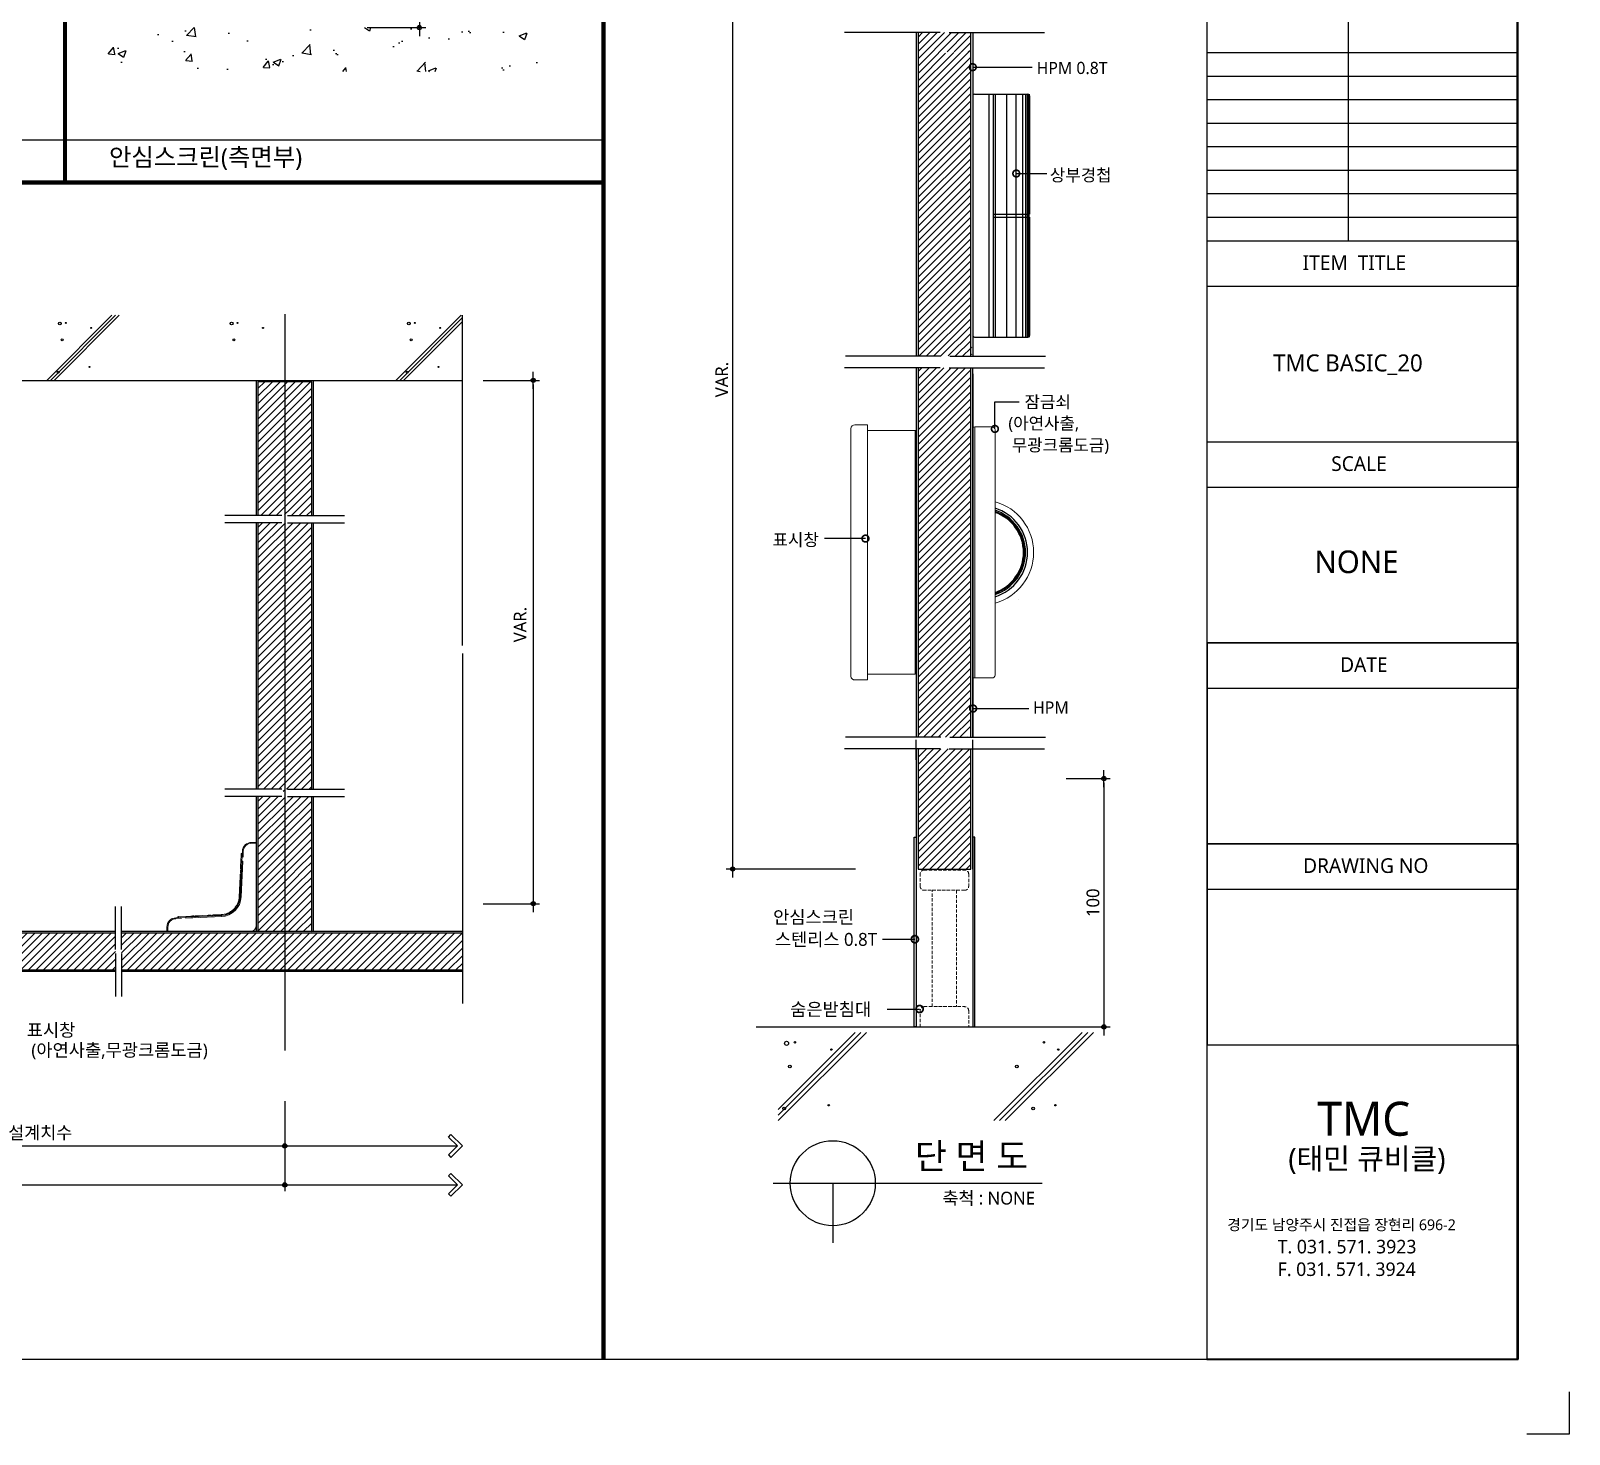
# Model space of a CAD drawing. Extents: x -256 to 8104, y -176 to 5714.
# Drawn here: x 4485 to 8104, y -176 to 3126 of the extents above; entities that cross this region are included whole.
import ezdxf
from ezdxf.enums import TextEntityAlignment as Align

# ---------------------------------------------------------------- set-up
doc = ezdxf.new("R2010")
doc.units = 0
doc.header["$LTSCALE"] = 30
doc.linetypes.add('CEN', pattern=[62, 60, -1, 0, -1])
doc.linetypes.add('HIDDEN', pattern=[0.375, 0.25, -0.125])
doc.layers.get('0').update_dxf_attribs({"linetype": 'CONTINUOUS'})
doc.layers.get('DEFPOINTS').update_dxf_attribs({"linetype": 'CONTINUOUS'})
for name, color, linetype in [('C', 2, 'CONTINUOUS'), ('curior-0Line', 252, 'CONTINUOUS'), ('DIM', 7, 'CONTINUOUS'), ('HAT', 8, 'CONTINUOUS'), ('HID', 9, 'HIDDEN'), ('TIT', 3, 'CONTINUOUS'), ('경첩', 4, 'CONTINUOUS'), ('문자', 3, 'CONTINUOUS'), ('부자재', 4, 'CONTINUOUS'), ('잠금쇠(회전형)', 4, 'CONTINUOUS'), ('중심선', 1, 'CEN'), ('치수', 1, 'CONTINUOUS'), ('판넬', 2, 'CONTINUOUS'), ('해치', 8, 'CONTINUOUS')]:
    doc.layers.add(name, color=color, linetype=linetype)
doc.styles.add('돋움', font='malgun.ttf')
doc.dimstyles.new('10', dxfattribs={"dimscale": 10, "dimtxt": 3, "dimasz": 1, "dimexe": 1.5, "dimexo": 2, "dimgap": 1, "dimtad": 1, "dimdec": 0, "dimlunit": 6, "dimtxsty": '돋움', "dimblk": 'DIMDOT', "dimcen": -1, "dimdle": 1.5, "dimclrt": 3, "dimazin": 3, "dimtfac": 1, "dimtdec": 0, "dimtix": 1, "dimtmove": 2, "dimatfit": 3, "dimldrblk": 'DIMDOT', "dimarcsym": 0})
pattern_1 = [(45, (190955.914, 177.946), (-8.55643, 8.55643), [])]
pattern_2 = [(45, (190148.375, 66.368), (-8.980256, 8.980256), [])]

# ---------------------------------------------------------------- blocks, each defined once
blk = doc.blocks.new('DIMDOT')
at = {"linetype": 'Continuous'}
blk.add_line((-2, 0), (2, 0), dxfattribs=at)
for radius in [0.5, 0.25]:
    blk.add_circle((0, 0), radius, dxfattribs=at)
blk = doc.blocks.new('*D547')
at = {"layer": 'DEFPOINTS', "color": 0}
for p in [(204918.1, 3671), (204609.4, 1367.7), (204918.1, 1367.7)]:
    blk.add_point(p, dxfattribs=at)
at = {"layer": 'DIM', "color": 0, "lineweight": -2, "ltscale": 10}
for p, q in [((204898.1, 3671), (204594.4, 3671)), ((204609.4, 3661), (204609.4, 1377.7)), ((204898.1, 1367.7), (204594.4, 1367.7))]:
    blk.add_line(p, q, dxfattribs=at)
at = {"layer": 'DIM', "color": 0, "lineweight": -2, "xscale": 10, "yscale": 10, "zscale": 10}
for p, rotation in [((204609.4, 3671), 90), ((204609.4, 1367.7), 270)]:
    blk.add_blockref('DIMDOT', p, dxfattribs=dict(at, rotation=rotation))
at = {"layer": 'DIM', "color": 3, "insert": (204584.1, 2519.4), "char_height": 30, "attachment_point": 5, "rotation": 90, "style": '돋움'}
blk.add_mtext('VAR.', dxfattribs=at)
blk = doc.blocks.new('A$C13EB2441')
for p, q in [((0.84, 7.37), (0.84, 14.11)), ((0.84, 6.74), (0.84, 0))]:
    blk.add_line(p, q)
blk = doc.blocks.new('_DOTSMALL')
at = {"color": 0, "linetype": 'ByBlock', "const_width": 0.5}
blk.add_lwpolyline([(-0.0625, 0, 1), (0.0625, 0, 1)], format="xyb", close=True, dxfattribs=at)
blk = doc.blocks.new('A$C63EC304E')
at = {"layer": '치수', "color": 1, "xscale": 2.5, "yscale": 2.5, "zscale": 2.5, "rotation": 234.3098741996962}
blk.add_blockref('_DOTSMALL', (0.31, 0.31), dxfattribs=at)
blk = doc.blocks.new('A$C2BC9653E')
at = {"layer": '치수', "xscale": 0.3333333333333333, "yscale": 0.3333333333333333, "zscale": 0.3333333333333333}
blk.add_blockref('A$C63EC304E', (0, 0), dxfattribs=at)
blk = doc.blocks.new('A$C7FC71301')
at = {"layer": '치수', "rotation": 180}
blk.add_blockref('A$C2BC9653E', (0.208, 0.208), dxfattribs=at)
blk = doc.blocks.new('A$C4A20372B')
at = {"layer": '치수'}
blk.add_blockref('A$C7FC71301', (0, 0), dxfattribs=at)
blk = doc.blocks.new('A$C566469F5')
at = {"layer": '치수'}
blk.add_blockref('A$C4A20372B', (0, 0), dxfattribs=at)
blk = doc.blocks.new('A$C7E317CD4')
at = {"layer": '해치', "xscale": 2, "yscale": 2, "zscale": 2}
blk.add_blockref('A$C566469F5', (0, 0), dxfattribs=at)
blk = doc.blocks.new('A$C601D7F27')
at = {"layer": '치수'}
blk.add_blockref('A$C7E317CD4', (0, 0), dxfattribs=at)
blk = doc.blocks.new('A$C38802C08')
at = {"layer": '치수'}
blk.add_blockref('A$C601D7F27', (0, 0), dxfattribs=at)
blk = doc.blocks.new('*D548')
at = {"layer": 'DEFPOINTS', "color": 0}
for p in [(205373.8, 1580.5), (205382.9, 996.2), (205482.8, 996.2)]:
    blk.add_point(p, dxfattribs=at)
at = {"layer": 'DIM', "color": 0, "lineweight": -2, "ltscale": 10}
for p, q in [((205393.8, 1580.5), (205497.8, 1580.5)), ((205482.8, 1570.5), (205482.8, 1006.2)), ((205402.9, 996.2), (205497.8, 996.2))]:
    blk.add_line(p, q, dxfattribs=at)
at = {"layer": 'DIM', "color": 0, "lineweight": -2, "xscale": 10, "yscale": 10, "zscale": 10}
for p, rotation in [((205482.8, 1580.5), 90), ((205482.8, 996.2), 270)]:
    blk.add_blockref('DIMDOT', p, dxfattribs=dict(at, rotation=rotation))
at = {"layer": 'DIM', "color": 3, "insert": (205457.2, 1288.4), "char_height": 30, "attachment_point": 5, "rotation": 90, "style": '돋움'}
blk.add_mtext('100', dxfattribs=at)
blk = doc.blocks.new('*D551')
at = {"layer": 'DEFPOINTS', "color": 0}
for p in [(198801.8, 841.9), (203555.7, 841.9), (203555.7, 624.7)]:
    blk.add_point(p, dxfattribs=at)
at = {"layer": 'DIM', "color": 0, "lineweight": -2, "ltscale": 10}
for p, q in [((198801.8, 821.9), (198801.8, 609.7)), ((203555.7, 821.9), (203555.7, 609.7)), ((198811.8, 624.7), (203545.7, 624.7))]:
    blk.add_line(p, q, dxfattribs=at)
at = {"layer": 'DIM', "color": 0, "lineweight": -2, "xscale": 10, "yscale": 10, "zscale": 10, "rotation": 180}
blk.add_blockref('DIMDOT', (198801.8, 624.7), dxfattribs=at)
at = {"layer": 'DIM', "color": 0, "lineweight": -2, "xscale": 10, "yscale": 10, "zscale": 10}
blk.add_blockref('DIMDOT', (203555.7, 624.7), dxfattribs=at)
at = {"layer": 'DIM', "color": 3, "insert": (201178.7, 654.4), "char_height": 30, "attachment_point": 5, "style": '돋움'}
blk.add_mtext('설계치수', dxfattribs=at)
blk = doc.blocks.new('*D552')
at = {"layer": 'DEFPOINTS', "color": 0}
for p in [(202404.8, 841.9), (203555.7, 841.9), (203555.7, 716.2)]:
    blk.add_point(p, dxfattribs=at)
at = {"layer": 'DIM', "color": 0, "lineweight": -2, "ltscale": 10}
for p, q in [((202404.8, 821.9), (202404.8, 701.2)), ((203555.7, 821.9), (203555.7, 701.2)), ((202414.8, 716.2), (203545.7, 716.2))]:
    blk.add_line(p, q, dxfattribs=at)
at = {"layer": 'DIM', "color": 0, "lineweight": -2, "xscale": 10, "yscale": 10, "zscale": 10, "rotation": 180}
blk.add_blockref('DIMDOT', (202404.8, 716.2), dxfattribs=at)
at = {"layer": 'DIM', "color": 0, "lineweight": -2, "xscale": 10, "yscale": 10, "zscale": 10}
blk.add_blockref('DIMDOT', (203555.7, 716.2), dxfattribs=at)
at = {"layer": 'DIM', "color": 3, "insert": (202980.3, 745.8), "char_height": 30, "attachment_point": 5, "style": '돋움'}
blk.add_mtext('설계치수', dxfattribs=at)
blk = doc.blocks.new('*D554')
at = {"layer": 'DEFPOINTS', "color": 0}
for p in [(204002.5, 2517.5), (204002.5, 1286.2), (204140.3, 1286.2)]:
    blk.add_point(p, dxfattribs=at)
at = {"layer": 'DIM', "color": 0, "lineweight": -2, "ltscale": 10}
for p, q in [((204022.5, 2517.5), (204155.3, 2517.5)), ((204140.3, 2507.5), (204140.3, 1296.2)), ((204022.5, 1286.2), (204155.3, 1286.2))]:
    blk.add_line(p, q, dxfattribs=at)
at = {"layer": 'DIM', "color": 0, "lineweight": -2, "xscale": 10, "yscale": 10, "zscale": 10}
for p, rotation in [((204140.3, 2517.5), 90), ((204140.3, 1286.2), 270)]:
    blk.add_blockref('DIMDOT', p, dxfattribs=dict(at, rotation=rotation))
at = {"layer": 'DIM', "color": 3, "insert": (204109.6, 1942.8), "char_height": 30, "attachment_point": 5, "rotation": 90, "style": '돋움'}
blk.add_mtext('VAR.', dxfattribs=at)
blk = doc.blocks.new('A$C06B31977')
for p, q in [((1.26, 11.06), (1.26, 21.17)), ((1.26, 10.11), (1.26, 0))]:
    blk.add_line(p, q)
blk = doc.blocks.new('*D555')
at = {"layer": 'DEFPOINTS', "color": 0}
for p in [(203729.4, 3774.8), (203729.4, 3347.4), (203872.3, 3347.4)]:
    blk.add_point(p, dxfattribs=at)
at = {"layer": 'DIM', "color": 0, "lineweight": -2, "ltscale": 10}
for p, q in [((203749.4, 3774.8), (203887.3, 3774.8)), ((203872.3, 3764.8), (203872.3, 3357.4)), ((203749.4, 3347.4), (203887.3, 3347.4))]:
    blk.add_line(p, q, dxfattribs=at)
at = {"layer": 'DIM', "color": 0, "lineweight": -2, "xscale": 10, "yscale": 10, "zscale": 10}
for p, rotation in [((203872.3, 3774.8), 90), ((203872.3, 3347.4), 270)]:
    blk.add_blockref('DIMDOT', p, dxfattribs=dict(at, rotation=rotation))
at = {"layer": 'DIM', "color": 3, "insert": (203846.7, 3561.1), "char_height": 30, "attachment_point": 5, "rotation": 90, "style": '돋움'}
blk.add_mtext('100', dxfattribs=at)
blk = doc.blocks.new('BASIC_20', base_point=(198473.5, 213.7))
at = {"layer": 'HAT'}
h = blk.add_hatch(dxfattribs=at)
h.set_pattern_fill('ANSI31', color=256, scale=3.811219, style=0)
h.set_pattern_definition(pattern_1)
edge = h.paths.add_edge_path()
edge.add_line((205169.5, 3289.2), (205112.9, 3289.2))
edge.add_arc((205110.9, 3289.2), 1.99, -54.3099, 0, ccw=False)
edge.add_arc((205110.9, 3289.2), 1.99, 125.6901, 305.6901, ccw=False)
edge.add_arc((205110.9, 3289.2), 1.99, 0, 125.6901, ccw=False)
edge.add_line((205112.9, 3289.2), (205169.5, 3289.2))
edge.add_line((205169.5, 3289.2), (205169.5, 3335.7))
edge.add_line((205169.5, 3335.7), (205159.7, 3335.7))
edge.add_spline(control_points=[(205157, 3328.2), (205157.9, 3330.7), (205158.8, 3333.2), (205159.7, 3335.7)], knot_values=[0, 0, 0, 0, 0.152076, 0.152076, 0.152076, 0.152076], degree=3, periodic=0)
edge.add_line((205159.7, 3335.7), (205107.5, 3335.7))
edge.add_line((205107.5, 3335.7), (205107.5, 2574.8))
edge.add_line((205107.5, 2574.8), (205161.6, 2574.8))
edge.add_spline(control_points=[(205161.6, 2574.8), (205164.6, 2583.1), (205167.5, 2590.6), (205169.5, 2594.2)], knot_values=[0.152076, 0.152076, 0.152076, 0.152076, 0.673721, 0.673721, 0.673721, 0.673721], degree=3, periodic=0)
edge.add_spline(control_points=[(205171.8, 2574.8), (205172.3, 2584.4), (205173.3, 2598.9), (205170.5, 2596.1), (205169.5, 2594.2)], knot_values=[0.673721, 0.673721, 0.673721, 0.673721, 1.332503, 1.60798, 1.60798, 1.60798, 1.60798], degree=3, periodic=0)
edge.add_line((205169.5, 2594.2), (205169.5, 3289.2))
h.paths.add_polyline_path([(205107.5, 3335.7), (205045.6, 3335.7), (205045.6, 2574.8), (205107.5, 2574.8)])
h = blk.add_hatch(dxfattribs=at)
h.set_pattern_fill('ANSI31', color=256, scale=3.811219, style=0)
h.set_pattern_definition(pattern_1)
h.paths.add_polyline_path([(205107.5, 2112.2), (205045.6, 2112.2), (205045.6, 1678.2), (205107.5, 1678.2), (205107.5, 1782.5, -0.567825), (205107.5, 1785.9)])
h.paths.add_polyline_path([(205169.5, 2112.2), (205107.5, 2112.2), (205107.5, 1785.9, -0.582142), (205110.5, 1784.2), (205169.5, 1784.2)])
edge = h.paths.add_edge_path()
edge.add_line((205169.5, 1784.2), (205110.5, 1784.2))
edge.add_arc((205108.6, 1784.2), 1.99, -54.3099, 0, ccw=False)
edge.add_arc((205108.6, 1784.2), 1.99, 239.178, 305.6901, ccw=False)
edge.add_line((205107.5, 1782.5), (205107.5, 1678.2))
edge.add_line((205107.5, 1678.2), (205161.6, 1678.2))
edge.add_spline(control_points=[(205161.6, 1678.2), (205164.6, 1686.5), (205167.5, 1694), (205169.5, 1697.6)], knot_values=[0.152076, 0.152076, 0.152076, 0.152076, 0.673721, 0.673721, 0.673721, 0.673721], degree=3, periodic=0)
edge.add_line((205169.5, 1697.6), (205169.5, 1784.2))
h.paths.add_polyline_path([(205107.5, 2547.2), (205045.6, 2547.2), (205045.6, 2112.2), (205107.5, 2112.2)])
edge = h.paths.add_edge_path()
edge.add_line((205169.5, 2547.2), (205159.7, 2547.2))
edge.add_spline(control_points=[(205157, 2539.7), (205157.9, 2542.2), (205158.8, 2544.7), (205159.7, 2547.2)], knot_values=[0, 0, 0, 0, 0.152076, 0.152076, 0.152076, 0.152076], degree=3, periodic=0)
edge.add_line((205159.7, 2547.2), (205107.5, 2547.2))
edge.add_line((205107.5, 2547.2), (205107.5, 2112.2))
edge.add_line((205107.5, 2112.2), (205169.5, 2112.2))
edge.add_line((205169.5, 2112.2), (205169.5, 2547.2))
at = {"layer": 'HAT', "transparency": 33554687}
h = blk.add_hatch(dxfattribs=at)
h.set_pattern_fill('ANSI31', color=256, scale=3.811219, style=0)
h.set_pattern_definition(pattern_1)
h.paths.add_polyline_path([(205097.5, 1650.5), (205045.6, 1650.5), (205045.6, 1367.7), (205107.5, 1367.7), (205107.5, 1650.5)])
h.paths.add_polyline_path([(205169.5, 1650.5), (205118.6, 1650.5), (205107.5, 1650.5), (205107.5, 1367.7), (205169.5, 1367.7)])
at = {"layer": '해치'}
h = blk.add_hatch(dxfattribs=at)
h.set_pattern_fill('AR-CONC', color=256, style=0)
h.set_pattern_definition([(50, (201709.89, 1810.63), (182.185, -15.939), [19.05, -209.55]), (355, (201709.89, 1810.63), (-35.243, 191.057), [15.24, -167.64]), (100.451, (201725.07, 1809.3), (146.943, 175.117), [16.19, -178.09]), (46.184, (201709.9, 1861.43), (271.079, -42.042), [28.575, -314.325]), (96.636, (201732.48, 1857.92), (237.404, 247.426), [24.285, -267.135]), (351.184, (201709.9, 1861.43), (237.405, 247.425), [22.86, -251.46]), (21, (201735.29, 1848.73), (151.615, -102.2655), [19.05, -209.55]), (326, (201735.29, 1848.73), (61.802, 184.188), [15.24, -167.64]), (71.4514, (201747.92, 1840.2), (213.416, 81.923), [16.19, -178.09]), (37.5, (201709.89, 1810.63), (3.0886, 84.555), [0, -165.608, 0, -170.18, 0, -168.275]), (7.5, (201709.89, 1810.63), (66.8197, 100.1806), [0, -97.028, 0, -161.798, 0, -64.135]), (327.5, (201653.25, 1810.63), (135.5906, -5.7287), [0, -63.5, 0, -198.12, 0, -262.89]), (317.5, (201627.85, 1810.63), (148.129, 25.4265), [0, -82.55, 0, -131.572, 0, -186.69])])
h.paths.add_polyline_path([(204189.5, 3244.4), (204189.5, 3347.4), (203139.3, 3347.4), (203139.3, 3244.4)])
h = blk.add_hatch(dxfattribs=at)
h.set_pattern_fill('ANSI31', color=256, scale=4, style=0)
h.set_pattern_definition([(45, (-72754.705, -55930.244), (-8.9802561, 8.9802561), [])])
edge = h.paths.add_edge_path()
edge.add_line((203555.7, 2514.2), (203493.3, 2514.2))
edge.add_line((203493.3, 2514.2), (203492.4, 2513.3))
edge.add_line((203492.4, 2513.3), (203492.4, 2412.9))
edge.add_line((203492.4, 2412.9), (203535.2, 2412.9))
edge.add_line((203535.2, 2412.9), (203535.2, 2371.4))
edge.add_line((203535.2, 2371.4), (203492.4, 2371.4))
edge.add_line((203492.4, 2371.4), (203492.4, 2199.7))
edge.add_line((203492.4, 2199.7), (203548.9, 2199.7))
edge.add_spline(control_points=[(203548.9, 2199.7), (203551.7, 2207.3), (203557.7, 2222.7), (203553.9, 2191.7), (203555.4, 2189.3), (203555.7, 2189.2)], knot_values=[0.456227, 0.456227, 0.456227, 0.456227, 2.847595, 6.178025, 6.737145, 6.737145, 6.737145, 6.737145], degree=3, periodic=0)
edge.add_spline(control_points=[(203555.4, 2189.4), (203555.5, 2192.5), (203555.5, 2195.2), (203554.9, 2195.6), (203554.9, 2195.6)], knot_values=[0.891967, 0.891967, 0.891967, 0.891967, 1.280656, 1.337888, 1.337888, 1.337888, 1.337888], degree=3, periodic=0)
edge.add_line((203555.7, 2189.2), (203555.7, 2514.2))
edge = h.paths.add_edge_path()
edge.add_line((203619, 2514.2), (203555.7, 2514.2))
edge.add_line((203555.7, 2514.2), (203555.7, 2189.2))
edge.add_spline(control_points=[(203555.7, 2189.2), (203556.8, 2189), (203559.1, 2193.4), (203561.7, 2199.7)], knot_values=[6.737145, 6.737145, 6.737145, 6.737145, 8.913909, 8.913909, 8.913909, 8.913909], degree=3, periodic=0)
edge.add_spline(control_points=[(203561.7, 2199.7), (203563.8, 2204.5), (203566.1, 2210.4), (203568.4, 2216.4)], knot_values=[8.913909, 8.913909, 8.913909, 8.913909, 10.573873, 10.573873, 10.573873, 10.573873], degree=3, periodic=0)
edge.add_line((203561.7, 2199.7), (203619, 2199.7))
edge.add_line((203619, 2199.7), (203619, 2371.4))
edge.add_line((203619, 2371.4), (203576.2, 2371.4))
edge.add_line((203576.2, 2371.4), (203576.2, 2412.9))
edge.add_line((203576.2, 2412.9), (203619, 2412.9))
edge.add_line((203619, 2412.9), (203619, 2514.2))
h.paths.add_polyline_path([(203619, 2412.9), (203576.2, 2412.9), (203576.2, 2371.4), (203619, 2371.4)], flags=16)
h.paths.add_polyline_path([(203535.2, 2412.9), (203492.4, 2412.9), (203492.4, 2371.4), (203535.2, 2371.4)], flags=16)
h = blk.add_hatch(dxfattribs=at)
h.set_pattern_fill('ANSI31', color=256, scale=4, style=0)
h.set_pattern_definition([(45, (203555.699, 1869.205), (-8.98026, 8.98026), [])])
h.paths.add_polyline_path([(203619, 2182.5), (203492.4, 2182.5), (203492.4, 1555.9), (203619, 1555.9)])
at = {"layer": '해치', "transparency": 33554687}
h = blk.add_hatch(dxfattribs=at)
h.set_pattern_fill('ANSI31', color=256, scale=4)
h.set_pattern_definition(pattern_2)
edge = h.paths.add_edge_path()
edge.add_spline(control_points=[(203555.7, 1528.3), (203555.4, 1528.4), (203554.3, 1530.1), (203555.2, 1540), (203555.4, 1545.6)], knot_values=[1.337888, 1.337888, 1.337888, 1.337888, 1.524261, 2.245715, 2.245715, 2.245715, 2.245715], degree=3, periodic=0)
edge.add_spline(control_points=[(203555.7, 1545.4), (203555.4, 1545.5), (203553.9, 1547.9), (203557.7, 1578.9), (203551.7, 1563.5), (203548.9, 1555.9)], knot_values=[0.152076, 0.152076, 0.152076, 0.152076, 0.338449, 1.448592, 2.245715, 2.245715, 2.245715, 2.245715], degree=3, periodic=0)
edge.add_spline(control_points=[(203555.4, 1545.6), (203555.5, 1548.7), (203555.5, 1551.4), (203554.9, 1551.7), (203554.9, 1551.8)], knot_values=[0.891967, 0.891967, 0.891967, 0.891967, 1.280656, 1.337888, 1.337888, 1.337888, 1.337888], degree=3, periodic=0)
edge.add_spline(control_points=[(203554.9, 1551.8), (203553.9, 1551.9), (203551.5, 1545.8), (203548.9, 1538.7)], knot_values=[0.152076, 0.152076, 0.152076, 0.152076, 0.891967, 0.891967, 0.891967, 0.891967], degree=3, periodic=0)
edge.add_spline(control_points=[(203547.3, 1534.3), (203547.9, 1535.8), (203548.4, 1537.3), (203548.9, 1538.7)], knot_values=[0, 0, 0, 0, 0.152076, 0.152076, 0.152076, 0.152076], degree=3, periodic=0)
edge.add_line((203548.9, 1538.7), (203492.4, 1538.7))
edge.add_line((203492.4, 1538.7), (203492.4, 1366.3))
edge.add_line((203492.4, 1366.3), (203537.1, 1366.3))
edge.add_line((203537.1, 1366.3), (203537.1, 1324.8))
edge.add_line((203537.1, 1324.8), (203492.4, 1324.8))
edge.add_line((203492.4, 1324.8), (203492.4, 1220.5))
edge.add_line((203492.4, 1220.5), (203555.7, 1220.5))
edge.add_line((203555.7, 1220.5), (203555.7, 1528.2))
h.paths.add_polyline_path([(203619, 1366.3), (203574.3, 1366.3), (203574.3, 1324.8), (203619, 1324.8)])
h.paths.add_polyline_path([(203537.1, 1366.3), (203492.4, 1366.3), (203492.4, 1324.8), (203537.1, 1324.8)], flags=16)
h = blk.add_hatch(dxfattribs=at)
h.set_pattern_fill('ANSI31', color=256, scale=4)
h.set_pattern_definition(pattern_2)
h.paths.add_polyline_path([(203619, 1477.8), (203555.7, 1477.8), (203555.7, 1220.5), (203619, 1220.5), (203619, 1324.8), (203574.3, 1324.8), (203574.3, 1366.3), (203619, 1366.3)])
edge = h.paths.add_edge_path()
edge.add_line((203619, 1538.7), (203561.7, 1538.7))
edge.add_spline(control_points=[(203561.7, 1538.7), (203559.1, 1532.4), (203556.8, 1528.1), (203555.7, 1528.3)], knot_values=[2.245715, 2.245715, 2.245715, 2.245715, 2.971303, 2.971303, 2.971303, 2.971303], degree=3, periodic=0)
edge.add_line((203555.7, 1528.3), (203555.7, 1477.8))
edge.add_line((203555.7, 1477.8), (203619, 1477.8))
edge.add_line((203619, 1477.8), (203619, 1538.7))
h = blk.add_hatch(dxfattribs=at)
h.set_pattern_fill('ANSI31', color=256, scale=4, style=0)
h.set_pattern_definition(pattern_2)
h.paths.add_polyline_path([(203171.8, 1168.9), (203171.8, 1178.4), (203171.8, 1217.2), (203555.7, 1217.2), (203555.7, 1130.5), (203171.8, 1130.5)])
edge = h.paths.add_edge_path()
edge.add_line((203157.2, 1168.9), (203157.2, 1178.4))
edge.add_line((203157.2, 1178.4), (203157.2, 1217.2))
edge.add_line((203157.2, 1217.2), (202524.7, 1217.2))
edge.add_line((202524.7, 1217.2), (202524.7, 1175.9))
edge.add_arc((202524.7, 1173.8), 2.08, -35.6901, 90, ccw=False)
edge.add_arc((202524.7, 1173.8), 2.08, 270, 324.3099, ccw=False)
edge.add_line((202524.7, 1171.8), (202524.7, 1130.5))
edge.add_line((202524.7, 1130.5), (203157.2, 1130.5))
edge.add_line((203157.2, 1130.5), (203157.2, 1168.9))
h.paths.add_polyline_path([(202399.8, 1217.2), (202399.8, 1130.5), (202524.7, 1130.5), (202524.7, 1171.8, -0.610943), (202523, 1175.1, -0.241509), (202524.7, 1175.9), (202524.7, 1217.2)])
h.paths.add_polyline_path([(203973.4, 1217.2), (203555.7, 1217.2), (203555.7, 1130.5), (203973.4, 1130.5)])
at = {"color": 8}
blk.add_line((202920.2, 3083), (204305.4, 3083), dxfattribs=at)
for p, q in [((203973.4, 1893.9), (203973.4, 2670.7)), ((198801.8, 2517.5), (203973.4, 2517.5)), ((203549, 2199.7), (203414.3, 2199.7)), ((203561.7, 2199.7), (203696.5, 2199.7)), ((203973.4, 1874.9), (203973.4, 1051.6)), ((203549, 1555.9), (203414.3, 1555.9)), ((203561.7, 1555.9), (203696.5, 1555.9)), ((204664.6, 996.2), (205497.6, 996.2))]:
    blk.add_line(p, q)
at = {"color": 2}
for p, q in [((206577.6, 138), (206577.6, 38)), ((206577.6, 38), (206477.6, 38))]:
    blk.add_line(p, q, dxfattribs=at)
at = {"color": 8, "const_width": 10}
for points in [[(203038.6, 2983), (203038.6, 5752.1)], [(204305.4, 213.8), (204305.4, 5752.1)], [(198520.9, 2983), (204305.4, 2983)]]:
    blk.add_lwpolyline(points, dxfattribs=at)
at = {"color": 2}
for points in [[(198472.8, 5752.1), (205725.1, 5752.1), (205725.1, 213.8), (198472.8, 213.8)], [(198472.8, 5752.1), (205725.1, 5752.1), (205725.1, 213.8), (198472.8, 213.8)], [(198472.8, 5752.1), (206454.7, 5752.1), (206454.7, 213.8), (198472.8, 213.8)], [(205036.1, 1442.5), (205040.8, 1442.5), (205040.8, 996.3), (205036.1, 996.3)], [(205179, 1442.5), (205174.2, 1442.5), (205174.2, 996.3), (205179, 996.3)]]:
    blk.add_lwpolyline(points, close=True, dxfattribs=at)
at = {"layer": 'C'}
for p, q in [((205045.6, 3335.7), (205045.6, 2574.8)), ((205169.5, 2574.8), (205169.5, 3335.7)), ((205045.6, 2547.2), (205045.6, 1678.2)), ((205169.5, 1678.2), (205169.5, 2547.2)), ((205045.6, 1650.5), (205045.6, 1367.7)), ((205169.5, 1367.7), (205169.5, 1650.5)), ((205045.6, 1367.7), (205169.5, 1367.7)), ((203157.2, 1217.2), (202766.9, 1217.2)), ((203973.4, 1217.2), (203171.8, 1217.2)), ((202766.9, 1130.5), (203157.2, 1130.5)), ((203171.8, 1130.5), (203973.4, 1130.5))]:
    blk.add_line(p, q, dxfattribs=at)
at = {"layer": 'curior-0Line'}
for p, q in [((205725.1, 5752.1), (205725.1, 214.6)), ((206057.7, 3399.7), (206057.7, 2845.9)), ((205725.5, 3288.9), (206457.5, 3288.9)), ((205725.5, 3233.5), (206457.5, 3233.5)), ((205725.5, 3178.2), (206457.5, 3178.2)), ((205725.5, 3122.8), (206457.5, 3122.8)), ((205725.5, 3067.4), (206457.5, 3067.4)), ((205725.5, 3012), (206457.5, 3012)), ((205725.5, 2956.7), (206457.5, 2956.7)), ((205725.5, 2901.3), (206457.5, 2901.3)), ((205725.5, 2845.9), (206457.5, 2845.9))]:
    blk.add_line(p, q, dxfattribs=at)
for points in [[(206457.5, 5752.1), (205725.1, 5752.1), (205725.1, 213.8), (206457.5, 213.8)], [(205725.5, 2845.9), (206457.5, 2845.9), (206457.5, 2738.2), (205725.5, 2738.2)], [(205725.5, 2373), (206457.5, 2373), (206457.5, 2265.3), (205725.5, 2265.3)], [(205725.5, 1427.2), (206457.5, 1427.2), (206457.5, 1900.1), (205725.5, 1900.1)], [(205725.5, 1900.1), (206457.5, 1900.1), (206457.5, 1792.4), (205725.5, 1792.4)], [(205725.5, 954.3), (206457.5, 954.3), (206457.5, 1427.2), (205725.5, 1427.2)], [(205725.5, 1427.2), (206457.5, 1427.2), (206457.5, 1319.5), (205725.5, 1319.5)], [(206457.5, 214.6), (205725.7, 214.6), (205725.7, 954.3), (206457.5, 954.3)]]:
    blk.add_lwpolyline(points, close=True, dxfattribs=at)
at = {"layer": 'DIM', "ltscale": 10}
for p, q in [((203940.9, 737.2), (203946.6, 742.9)), ((203962, 716.2), (203940.9, 737.2)), ((203973.4, 716.2), (203946.6, 742.9)), ((203555.7, 716.2), (203962, 716.2)), ((203962, 716.2), (203940.9, 695.1)), ((203940.9, 695.1), (203946.6, 689.4)), ((203973.4, 716.2), (203946.6, 689.4)), ((203555.7, 624.7), (203962, 624.7)), ((203940.9, 645.8), (203946.6, 651.5)), ((203962, 624.7), (203940.9, 645.8)), ((203962, 624.7), (203940.9, 603.7)), ((203973.4, 624.7), (203946.6, 651.5)), ((203973.4, 624.7), (203946.6, 597.9)), ((203940.9, 603.7), (203946.6, 597.9))]:
    blk.add_line(p, q, dxfattribs=at)
at = {"layer": 'HAT'}
for radius, start, end in [(109.2, 287.404, 72.596), (104.4, 288.2251, 71.7749), (101.6, 288.7568, 71.2432), (99.7, 289.1292, 70.8708)]:
    blk.add_arc((205194, 2112.7), radius, start, end, dxfattribs=at)
at = {"layer": 'HID', "lineweight": 15}
for points in [[(205059.9, 1365.4), (205155.2, 1365.4, -0.414214), (205164.7, 1355.9), (205164.7, 1327.3, -0.414214), (205155.2, 1317.8), (205059.9, 1317.8, -0.414214), (205050.4, 1327.3), (205050.4, 1355.9, -0.414214)], [(205059.9, 1043.9), (205155.2, 1043.9, -0.414214), (205164.7, 1034.4), (205164.7, 996.3), (205050.4, 996.3), (205050.4, 1034.4, -0.414214)]]:
    blk.add_lwpolyline(points, format="xyb", close=True, dxfattribs=at)
blk.add_lwpolyline([(205079, 1317.8), (205136.1, 1317.8), (205136.1, 1043.9), (205079, 1043.9)], close=True, dxfattribs=at)
at = {"layer": 'TIT', "color": 7}
for p, q in [((204704.9, 628.6), (205337.6, 628.6)), ((204845.2, 628.6), (204845.2, 488.6))]:
    blk.add_line(p, q, dxfattribs=at)
blk.add_circle((204844.9, 628.6), 100, dxfattribs=at)
at = {"layer": '경첩', "color": 4, "linetype": 'Continuous', "lineweight": 15}
for p, q in [((203477.7, 1428.2), (203477.7, 1430.5)), ((203488.4, 1430.5), (203477.7, 1430.5)), ((203477.7, 1428.2), (203488.4, 1428.2)), ((203488.4, 1428.2), (203488.4, 1430.5)), ((203488.4, 1408.1), (203488.4, 1428.2)), ((203454.7, 1386.3), (203450.8, 1302.5)), ((203453, 1399.4), (203451.8, 1374.2)), ((203453, 1399.4), (203455.2, 1397.2)), ((203453.1, 1302.4), (203457, 1386.2)), ((203454, 1405), (203455.5, 1403.5)), ((203455.8, 1409.6), (203454.7, 1386.3)), ((203457.5, 1396), (203458.1, 1409.5)), ((203488.4, 1404.8), (203488.4, 1407.2)), ((203488.4, 1404.8), (203488.4, 1234.5)), ((203450.9, 1355.3), (203449.7, 1328.5)), ((203450.9, 1355.3), (203453.1, 1353.1)), ((203451.4, 1364.8), (203451.1, 1358.5)), ((203451.1, 1358.5), (203453.3, 1356.2)), ((203451.4, 1364.8), (203453.6, 1362.5)), ((203451.5, 1367.9), (203453.7, 1365.7)), ((203451.8, 1374.2), (203454, 1372)), ((203448.7, 1308.7), (203448.4, 1302.6)), ((203448.8, 1309.6), (203448.7, 1308.7)), ((203448.7, 1308.7), (203451, 1306.4)), ((203448.9, 1312.8), (203448.8, 1309.6)), ((203448.8, 1309.6), (203451, 1307.4)), ((203449, 1313.7), (203448.9, 1312.8)), ((203448.9, 1312.8), (203451.1, 1310.5)), ((203449.4, 1322.3), (203449, 1313.7)), ((203449, 1313.7), (203451.2, 1311.5)), ((203449.4, 1322.3), (203451.6, 1320)), ((203449.7, 1328.4), (203449.5, 1324.5)), ((203449.5, 1324.5), (203451.7, 1322.3)), ((203449.7, 1328.5), (203451.9, 1326.3)), ((203449.7, 1328.4), (203451.9, 1326.2)), ((203429.2, 1268.1), (203430.9, 1266.5)), ((203439.4, 1277.8), (203441, 1276.1)), ((203440.7, 1279.7), (203442.4, 1278)), ((203443.2, 1283.8), (203445, 1282.1)), ((203444.3, 1286), (203446.1, 1284.2)), ((203445.9, 1289.7), (203447.7, 1287.9)), ((203449.2, 1292.7), (203447.3, 1294.6)), ((203447.3, 1294.6), (203449.2, 1292.7)), ((203448, 1298.1), (203450, 1296.1)), ((203448.2, 1300.2), (203450.3, 1298.1)), ((203280.7, 1231.2), (203278.4, 1231.2)), ((203278.4, 1231.2), (203278.4, 1220.5)), ((203280.7, 1220.5), (203280.7, 1231.2)), ((203322.6, 1254.2), (203299.3, 1253.1)), ((203299.4, 1250.7), (203312.9, 1251.4)), ((203303.9, 1254.9), (203304.7, 1255.7)), ((203303.9, 1254.9), (203305.4, 1253.4)), ((203334.7, 1257.1), (203304.7, 1255.7)), ((203406.3, 1258.1), (203322.6, 1254.2)), ((203322.7, 1251.8), (203406.5, 1255.8)), ((203334.7, 1257.1), (203336.9, 1254.8)), ((203341, 1257.4), (203343.2, 1255.1)), ((203344.1, 1257.5), (203346.4, 1255.3)), ((203375.6, 1259), (203350.4, 1257.8)), ((203350.4, 1257.8), (203352.7, 1255.6)), ((203375.6, 1259), (203377.9, 1256.8)), ((203381.9, 1259.3), (203384.2, 1257.1)), ((203385.1, 1259.4), (203387.3, 1257.2)), ((203404, 1260.3), (203391.4, 1259.7)), ((203391.4, 1259.7), (203393.6, 1257.5)), ((203406.2, 1260.4), (203404, 1260.3)), ((203404, 1260.3), (203406.2, 1258.1)), ((203415.6, 1261.9), (203417.5, 1260)), ((203420.6, 1263.5), (203422.4, 1261.8)), ((203422.9, 1264.5), (203424.6, 1262.8)), ((203427.2, 1266.8), (203428.9, 1265.1)), ((203278.4, 1220.5), (203280.7, 1220.5)), ((203280.7, 1220.5), (203300.8, 1220.5)), ((203301.7, 1220.5), (203304, 1220.5)), ((203474.4, 1220.5), (203304, 1220.5))]:
    blk.add_line(p, q, dxfattribs=at)
at = {"layer": '경첩', "color": 4, "linetype": 'Continuous', "lineweight": 15, "flags": 128}
for points in [[(203453.2, 1404.2), (203453.2, 1403.2), (203453.1, 1402), (203453.1, 1400.8), (203453, 1399.4)], [(203453.2, 1404.2), (203453.4, 1404.4), (203453.6, 1404.5), (203453.7, 1404.7), (203453.8, 1404.8), (203453.9, 1404.9), (203454, 1404.9), (203454, 1405), (203454, 1405)], [(203454.7, 1386.3), (203454.8, 1386.3), (203454.9, 1386.3), (203455.1, 1386.3), (203455.4, 1386.2), (203455.8, 1386.2), (203456.2, 1386.2), (203456.6, 1386.2), (203457, 1386.2)], [(203458.1, 1409.5), (203457.7, 1409.5), (203457.3, 1409.5), (203456.8, 1409.6), (203456.5, 1409.6), (203456.2, 1409.6), (203456, 1409.6), (203455.9, 1409.6), (203455.8, 1409.6)], [(203451.8, 1374.2), (203451.8, 1373), (203451.7, 1371.8), (203451.6, 1370.7), (203451.6, 1369.8), (203451.6, 1369), (203451.5, 1368.4), (203451.5, 1368), (203451.5, 1367.9)], [(203449.5, 1324.5), (203449.4, 1323.8), (203449.4, 1323.1), (203449.4, 1322.3)], [(203449.7, 1328.5), (203449.7, 1328.5), (203449.7, 1328.4)], [(203447.3, 1294.6), (203447.3, 1294.6), (203447.3, 1294.6)], [(203448.2, 1300.2), (203448.1, 1298.6), (203448, 1298.1)], [(203450.8, 1302.5), (203450.8, 1302.5), (203450.9, 1302.5), (203451.2, 1302.5), (203451.4, 1302.5), (203451.8, 1302.5), (203452.2, 1302.5), (203452.6, 1302.4), (203453.1, 1302.4)], [(203299.4, 1250.7), (203299.4, 1251.2), (203299.3, 1251.6), (203299.3, 1252), (203299.3, 1252.4), (203299.3, 1252.7), (203299.3, 1252.9), (203299.3, 1253), (203299.3, 1253.1)], [(203322.6, 1254.2), (203322.6, 1254.1), (203322.6, 1254), (203322.6, 1253.8), (203322.6, 1253.5), (203322.6, 1253.1), (203322.7, 1252.7), (203322.7, 1252.3), (203322.7, 1251.8)], [(203341, 1257.4), (203340.8, 1257.4), (203340.5, 1257.3), (203339.9, 1257.3), (203339.1, 1257.3), (203338.2, 1257.2), (203337.1, 1257.2), (203335.9, 1257.1), (203334.7, 1257.1)], [(203350.4, 1257.8), (203349.3, 1257.8), (203348.3, 1257.7), (203347.3, 1257.7), (203346.4, 1257.6), (203345.6, 1257.6), (203345, 1257.6), (203344.5, 1257.5), (203344.2, 1257.5), (203344.1, 1257.5)], [(203381.9, 1259.3), (203381.8, 1259.3), (203381.5, 1259.3), (203380.9, 1259.2), (203380.1, 1259.2), (203379.1, 1259.2), (203378, 1259.1), (203376.9, 1259.1), (203375.6, 1259)], [(203391.4, 1259.7), (203390.2, 1259.7), (203389, 1259.6), (203387.9, 1259.6), (203386.9, 1259.5), (203386.1, 1259.5), (203385.6, 1259.5), (203385.2, 1259.5), (203385.1, 1259.4)], [(203406.3, 1258.1), (203406.4, 1258.1), (203406.4, 1257.9), (203406.4, 1257.7), (203406.4, 1257.4), (203406.4, 1257.1), (203406.4, 1256.7), (203406.4, 1256.2), (203406.5, 1255.8)]]:
    blk.add_lwpolyline(points, dxfattribs=at)
at = {"layer": '경첩', "color": 4, "linetype": 'Continuous', "lineweight": 15}
for centre, radius, start, end in [((203477.7, 1408.6), 21.9, 90, 177.3017), ((203477.7, 1408.6), 19.6, 90, 177.3017), ((203404.2, 1304.7), 46.7, 272.6983, 357.3017), ((203404.2, 1304.7), 49, 272.6983, 357.3017), ((203404.2, 1304.7), 44.3, 301.2991, 304.3858), ((203404.2, 1304.7), 44.3, 304.3849, 322.5608), ((203404.1, 1304.7), 44.3, 322.5612, 325.6145), ((203404.2, 1304.7), 44.3, 325.6151, 331.8264), ((203404.2, 1304.7), 44.3, 335.0052, 340.234), ((203404.2, 1304.7), 44.3, 340.234, 346.7569), ((203404.2, 1304.7), 44.3, 346.8377, 351.3944), ((203404.2, 1304.7), 44.3, 354.0912, 357.3017), ((203300.3, 1231.2), 21.9, 92.6983, 180), ((203300.3, 1231.2), 19.6, 92.6983, 180), ((203404.2, 1304.7), 44.3, 272.6983, 285), ((203404.2, 1304.7), 44.3, 284.9998, 291.7506), ((203404.2, 1304.7), 44.3, 294.9948, 301.2998), ((203474.4, 1234.5), 14, 270, 0)]:
    blk.add_arc(centre, radius, start, end, dxfattribs=at)
at = {"layer": '부자재'}
for p, q in [((205174.2, 3187.1), (205174.2, 2623)), ((205178.1, 3190.9), (205303.8, 3190.9)), ((205212.4, 3190.9), (205212.4, 2619.2)), ((205222, 3190.9), (205222, 2619.2)), ((205307.6, 3187.1), (205307.6, 2908.8)), ((205222, 2908.8), (205307.6, 2908.8)), ((205222, 2901.2), (205307.6, 2901.2)), ((205306.4, 2908.8), (205306.4, 2901.2)), ((205307.6, 2901.2), (205307.6, 2623)), ((205178.1, 2619.2), (205303.8, 2619.2))]:
    blk.add_line(p, q, dxfattribs=at)
for centre, start, end in [((205178.1, 3187.1), 90, 180), ((205303.8, 3187.1), 0, 90), ((205178.1, 2623), 180, 270), ((205303.8, 2623), 270, 0)]:
    blk.add_arc(centre, 3.81, start, end, dxfattribs=at)
at = {"layer": '잠금쇠(회전형)', "linetype": 'Continuous', "lineweight": 15}
for p, q in [((204887.6, 2404.2), (204887.6, 1821.2)), ((204897.1, 2412.8), (204926.5, 2412.8)), ((204926.5, 2412.8), (204926.5, 1812.5)), ((205039, 2399.2), (204926.5, 2399.2)), ((205039, 2399.2), (205039, 1826.1)), ((205040.8, 1828.8), (205040.8, 2396.5)), ((205174.2, 2403.3), (205174.2, 1817.3)), ((205179, 2408), (205220, 2408)), ((205179, 1817.3), (205179, 2408)), ((205226.7, 2401.4), (205226.7, 1824)), ((205282.7, 2001.7), (205282.7, 2001.7)), ((204926.5, 1812.5), (204897.1, 1812.5)), ((205039, 1826.1), (204926.5, 1826.1)), ((205220, 1817.3), (205179, 1817.3))]:
    blk.add_line(p, q, dxfattribs=at)
for centre, radius, start, end in [((204897.1, 2403.3), 9.53, 90, 174.5584), ((205038, 2396.5), 2.86, 0, 69.2996), ((205179, 2403.3), 4.76, 90, 180), ((205220, 2401.4), 6.67, 0, 90), ((205194, 2112.7), 123.5, 285.3368, 74.6632), ((204897.1, 1822.1), 9.53, 185.4416, 270), ((205038, 1828.8), 2.86, 290.7004, 0), ((205179, 1822.1), 4.76, 180, 270), ((205220, 1824), 6.67, 270, 0)]:
    blk.add_arc(centre, radius, start, end, dxfattribs=at)
at = {"layer": '중심선'}
blk.add_line((203555.7, 2673), (203555.7, 941.1), dxfattribs=at)
at = {"layer": '치수'}
for p, q in [((205173.3, 3254.3), (205314.4, 3254.3)), ((205275.7, 3004.2), (205348.6, 3004.2)), ((205226.4, 2403.2), (205226.4, 2466.9)), ((205226.4, 2466.9), (205283.8, 2466.9)), ((204921.8, 2145.2), (204825.1, 2145.2)), ((205174.2, 1745.3), (205306, 1745.3)), ((204962, 1202.6), (205038, 1202.6)), ((204973.1, 1038.3), (205049.2, 1038.3))]:
    blk.add_line(p, q, dxfattribs=at)
at = {"layer": '판넬', "color": 1}
for p, q in [((205040.8, 3335.7), (205040.8, 2574.8)), ((205174.2, 3335.7), (205174.2, 2574.8)), ((205040.8, 3304.9), (205040.8, 2618.9)), ((205174.2, 3304.9), (205174.2, 2618.9)), ((205040.8, 2547.2), (205040.8, 1678.2)), ((205174.2, 1678.2), (205174.2, 2547.2)), ((203488.4, 2517.5), (203488.4, 2199.7)), ((203623, 2199.7), (203623, 2517.5)), ((205174.2, 2533), (205174.2, 1678.2)), ((203488.4, 2182.5), (203488.4, 1866.9)), ((203623, 1866.9), (203623, 2182.5)), ((203488.4, 1866.9), (203488.4, 1555.9)), ((203623, 1555.9), (203623, 1866.9)), ((205040.8, 1624.8), (205040.8, 1671.8)), ((205174.2, 1624.8), (205174.2, 1671.8)), ((205040.8, 1650.5), (205040.8, 1367.7)), ((205174.2, 1367.7), (205174.2, 1650.5)), ((203488.4, 1538.7), (203488.4, 1220.5)), ((203623, 1220.5), (203623, 1538.7)), ((203157.2, 1220.5), (202766.9, 1220.5)), ((203973.4, 1220.5), (203171.8, 1220.5)), ((202766.9, 1127.2), (203157.2, 1127.2)), ((203171.8, 1127.2), (203973.4, 1127.2))]:
    blk.add_line(p, q, dxfattribs=at)
at = {"layer": '판넬'}
for p, q in [((203492.4, 2514.2), (203492.4, 2199.7)), ((203619, 2514.2), (203492.4, 2514.2)), ((203619, 2199.7), (203619, 2514.2)), ((203492.4, 2182.5), (203492.4, 1866.9)), ((203619, 1866.9), (203619, 2182.5)), ((203492.4, 1866.9), (203492.4, 1555.9)), ((203619, 1555.9), (203619, 1866.9)), ((203492.4, 1538.7), (203492.4, 1220.5)), ((203619, 1220.5), (203619, 1538.7))]:
    blk.add_line(p, q, dxfattribs=at)
at = {"layer": '해치'}
for p, q in [((205227.8, 2619.2), (205227.8, 3190.9)), ((205254.4, 2619.2), (205254.4, 3190.9)), ((205276.1, 2619.2), (205276.1, 3190.9)), ((205292, 2619.2), (205292, 3190.9)), ((205299.1, 2619.2), (205299.1, 3190.9)), ((205302.8, 2619.2), (205302.8, 3190.9)), ((205305.2, 2619.2), (205305.2, 3190.9)), ((205306.6, 2619.2), (205306.6, 3190.9)), ((205307.1, 2908.8), (205307.1, 3190.9)), ((205307.5, 2908.8), (205307.5, 3190.9)), ((205307.1, 2619.2), (205307.1, 2901.2)), ((205307.5, 2619.2), (205307.5, 2901.2)), ((202995.6, 2517.5), (203148.7, 2670.7)), ((203013.2, 2517.5), (203166.3, 2670.7)), ((203817.1, 2517.5), (203970.3, 2670.7)), ((203834.8, 2517.5), (203973.4, 2656.2)), ((204716.7, 802.2), (204898, 983.4)), ((204716.7, 775.7), (204924.5, 983.4)), ((205223.7, 775.7), (205431.5, 983.4)), ((205250.2, 775.7), (205458, 983.4))]:
    blk.add_line(p, q, dxfattribs=at)
at = {"layer": '해치', "color": 2}
for p, q in [((203004.4, 2517.5), (203157.5, 2670.7)), ((203826, 2517.5), (203973.4, 2665)), ((204716.7, 788.9), (204911.3, 983.4)), ((205237, 775.7), (205444.7, 983.4))]:
    blk.add_line(p, q, dxfattribs=at)
at = {"layer": '해치'}
for centre, radius in [((203026.5, 2651.1), 3.36), ((203040.4, 2652.7), 1.12), ((203430.5, 2651.1), 3.36), ((203444.4, 2652.7), 1.12), ((203847.6, 2651.1), 3.36), ((203861.5, 2652.7), 1.12), ((203032.1, 2612.8), 2.24), ((203100.4, 2640.7), 1.12), ((203436.1, 2612.8), 2.24), ((203504.4, 2640.7), 1.12), ((203853.2, 2612.8), 2.24), ((203921.5, 2640.7), 1.12), ((203022.5, 2536.7), 2.24), ((203095.9, 2549), 1.12), ((203843.6, 2536.7), 2.24), ((203917, 2549), 1.12), ((204736.2, 957.7), 4.8), ((204756, 960), 1.6), ((204841.8, 942.9), 1.6), ((205341.7, 960), 1.6), ((205375.3, 942.9), 1.6), ((204744.2, 902.9), 3.2), ((205277.7, 902.9), 3.2), ((204730.4, 804.1), 3.2), ((204835.4, 811.8), 1.6), ((205316.1, 804.1), 3.2), ((205368.9, 811.8), 1.6)]:
    blk.add_circle(centre, radius, dxfattribs=at)
at = {"rotation": 270}
for p, xscale, yscale, zscale in [((204872.7, 3363.6), 33.34816454184198, 33.34816454184198, 33.34816454184198), ((204874.6, 2602.7), 33.34816454184198, 33.34816454184198, 33.34816454184198), ((204872.7, 2575.1), 33.34816454184198, 33.34816454184198, 33.34816454184198), ((203414.3, 2199.3), 20, 20, 20), ((204874.6, 1706.1), 33.34816454184198, 33.34816454184198, 33.34816454184198), ((204872.7, 1678.4), 33.34816454184198, 33.34816454184198, 33.34816454184198), ((203414.3, 1555.5), 20, 20, 20)]:
    blk.add_blockref('A$C13EB2441', p, dxfattribs=dict(at, xscale=xscale, yscale=yscale, zscale=zscale))
at = {"xscale": 10, "yscale": 10, "zscale": 10}
for p in [(203144.6, 1067.8), (203159.2, 1067.8)]:
    blk.add_blockref('A$C06B31977', p, dxfattribs=at)
at = {"layer": '해치', "xscale": -19.0560940239097, "yscale": 19.0560940239097, "zscale": 19.0560940239097, "rotation": 180}
for p in [(205170.3, 3258.3), (205272.7, 3008.1), (205171.2, 1749.3)]:
    blk.add_blockref('A$C38802C08', p, dxfattribs=at)
at = {"layer": '해치'}
for p, xscale, yscale, zscale in [((205230.4, 2399.2), -19.0560940239097, 19.0560940239097, 19.0560940239097), ((204925.8, 2141.2), -19.0560940239097, 19.0560940239097, 19.0560940239097), ((205033.9, 1198.4), 20, 20, 20), ((205045, 1034.1), 20, 20, 20)]:
    blk.add_blockref('A$C38802C08', p, dxfattribs=dict(at, xscale=xscale, yscale=yscale, zscale=zscale))
at = {"layer": 'curior-0Line', "color": 8, "char_height": 34.554, "attachment_point": 1}
for s, insert, width in [('{\\fMalgun Gothic|b0|i0|c129|p50;\\C0;ITEM  TITLE}', (205950.5, 2811.7), 397.448), ('{\\fMalgun Gothic|b0|i0|c129|p50;\\C0;SCALE}', (206017.7, 2338.8), 191.895), ('{\\fMalgun Gothic|b0|i0|c129|p50;\\C0;DATE}', (206038.7, 1865.9), 397.448), ('{\\fMalgun Gothic|b0|i0|c129|p50;\\C0;DRAWING NO}', (205951.5, 1393), 453.028)]:
    blk.add_mtext(s, dxfattribs=dict(at, insert=insert, width=width))
at = {"layer": 'curior-0Line', "color": 3, "attachment_point": 1}
for s, insert, char_height, width in [('{\\f맑은 고딕;TMC BASIC_20\\P}', (205881.1, 2578.5), 40, 434.481), ('{\\f맑은 고딕|c129|p50;\\C3;NONE\\C0;}', (205978.1, 2117.1), 53.161, 510.128)]:
    blk.add_mtext(s, dxfattribs=dict(at, insert=insert, char_height=char_height, width=width))
at = {"layer": 'TIT', "style": '돋움'}
for s, height, p in [('안심스크린(측면부)', 42, (203596.5, 3021.7)), ('단 면 도', 60, (205304.7, 662.2)), ('(태민 큐비클)', 50, (206286.5, 661.3))]:
    blk.add_text(s, height=height, dxfattribs=at).set_placement(p, align=Align.RIGHT)
blk.add_text('축척 : NONE', height=30, dxfattribs=at).set_placement((205103, 578.4))
at = {"layer": '문자', "style": '돋움'}
for s, p in [('HPM 0.8T', (205324.6, 3238.2)), ('HPM', (205316.2, 1733.5))]:
    blk.add_text(s, height=28.58, dxfattribs=at).set_placement(p)
for s, height, p in [('상부경첩', 28.9, (205428.3, 3000.8)), ('잠금쇠', 28.9, (205350.6, 2467.1)), ('무광크롬도금)', 28.9, (205380.6, 2363.7)), ('표시창', 28.9, (204757.7, 2142.9)), ('안심스크린', 30.34, (204799.7, 1255.3)), ('스텐리스 0.8T', 30.34, (204828.9, 1202.5)), ('숨은받침대', 30.34, (204840, 1038.1)), ('표시창', 30.34, (203005.8, 989.2)), ('(아연사출,무광크롬도금)', 30.337, (203166.9, 940.4))]:
    blk.add_text(s, height=height, dxfattribs=at).set_placement(p, align=Align.MIDDLE)
at = {"layer": '문자', "color": 3, "style": '돋움'}
blk.add_text('(아연사출,', height=28.9, dxfattribs=at).set_placement((205341.4, 2415.2), align=Align.MIDDLE)
blk.add_text('TMC', height=80, dxfattribs=at).set_placement((206203.4, 740.2), align=Align.RIGHT)
at = {"layer": '문자', "color": 3, "insert": (205773.2, 543.5), "char_height": 25.517, "width": 722.929, "attachment_point": 1}
blk.add_mtext('{\\f맑은 고딕|c129|p50;\\C256;경기도 남양주시 진접읍 장현리 696-2}', dxfattribs=at)
at = {"layer": '문자', "insert": (205880.9, 495.3), "char_height": 31.896, "width": 581.466, "attachment_point": 1}
blk.add_mtext('{\\f맑은 고딕|c129|p50;\\C0; \\C256;T. 031. 571. 3923\\f굴림|c129|p50;       \\P\\f맑은 고딕|c129|p50; F. 031. 571. 3924\\C0;}', dxfattribs=at)
at = {"layer": 'DIM', "ltscale": 10}
dim = blk.add_linear_dim(base=(203872.3, 3347.4), p1=(203729.4, 3774.8), p2=(203729.4, 3347.4), angle=90, text='100', dimstyle='10', dxfattribs=at)
dim.commit()
dim.dimension.update_dxf_attribs({"geometry": '*D555', "text_midpoint": (203846.7, 3561.1)})
for base, p1, p2, text, picture, middle in [((204609.4, 1367.7), (204918.1, 3671), (204918.1, 1367.7), 'VAR.', '*D547', (204584.1, 2519.4)), ((205482.8, 996.2), (205373.8, 1580.5), (205382.9, 996.2), '100', '*D548', (205457.2, 1288.4))]:
    dim = blk.add_linear_dim(base=base, p1=p1, p2=p2, angle=90, text=text, dimstyle='10', override={"dimtxsty": '돋움'}, dxfattribs=at)
    dim.commit()
    dim.dimension.update_dxf_attribs({"geometry": picture, "text_midpoint": middle})
dim = blk.add_linear_dim(base=(204140.3, 1286.2), p1=(204002.5, 2517.5), p2=(204002.5, 1286.2), angle=90, text='VAR.', dimstyle='10', override={"dimtxsty": '돋움'}, dxfattribs=at)
dim.commit()
dim.dimension.update_dxf_attribs({"geometry": '*D554', "text_midpoint": (204109.6, 1942.8), "dimtype": 160})
for base, p1, picture, middle in [((203555.7, 624.7), (198801.8, 841.9), '*D551', (201178.7, 654.4)), ((203555.7, 716.2), (202404.8, 841.9), '*D552', (202980.3, 745.8))]:
    dim = blk.add_linear_dim(base=base, p1=p1, p2=(203555.7, 841.9), text='설계치수', dimstyle='10', override={"dimtxsty": '돋움'}, dxfattribs=at)
    dim.commit()
    dim.dimension.update_dxf_attribs({"geometry": picture, "text_midpoint": middle})

msp = doc.modelspace()

# ---------------------------------------------------------------- block references
msp.add_blockref('BASIC_20', (0, 0))

doc.saveas('drawing.dxf')
